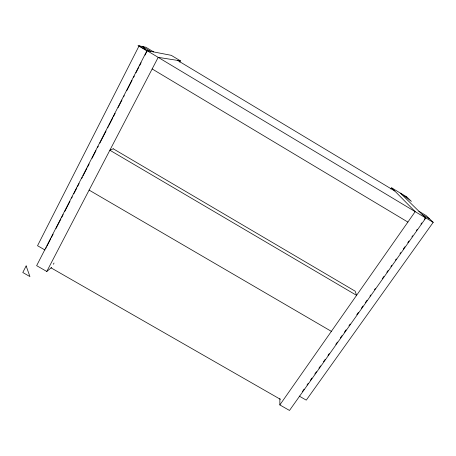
<?xml version="1.0" encoding="UTF-8"?>
<svg xmlns="http://www.w3.org/2000/svg" width="456" height="456" viewBox="0 0 456 456"><rect width="100%" height="100%" fill="white"/><g stroke="black" fill="none" stroke-linecap="round" stroke-linejoin="round"><path stroke-width="0.68" d="M390.843 189.029L391.641 187.849L400.408 193.122L425.801 218.019L289.497 410.451L279.847 404.928L279.881 398.584M179.755 62.09L180.422 60.842L171.256 55.33L146.992 50.639L36.64 265.66L46.774 271.462L51.659 267.41M45.634 248.731L46.284 247.465M46.928 246.2L50.827 238.608M51.477 237.342L53.101 234.179M56.025 228.484L60.899 218.994M61.549 217.729L63.173 214.565M64.798 211.402L69.99 201.278M71.615 198.115L72.265 196.85M73.889 193.686L76.813 187.992M77.463 186.726L79.087 183.563M81.687 178.501L82.336 177.236M82.986 175.97L86.879 168.378M87.529 167.113L89.154 163.949M92.078 158.255L95.977 150.662M97.601 147.499L98.251 146.233M99.875 143.07L106.043 131.049M107.667 127.885L108.317 126.62M108.967 125.354L112.866 117.762M113.515 116.497L115.14 113.333M118.064 107.639L121.957 100.046M123.582 96.883L124.231 95.617M126.831 90.556L132.029 80.438M133.654 77.275L134.303 76.009M135.928 72.846L138.846 67.152M139.496 65.886L141.121 62.723M145.019 55.13L146.969 51.334M46.774 271.462L158.192 57.365L180.422 60.842M53.375 264.246L54.019 263.021M279.847 404.928L415.188 211.647L391.641 187.849M302.488 391.43L304.135 389.105M307.013 385.041L308.245 383.296M310.302 380.389L311.95 378.064M314.828 374L316.475 371.674M318.943 368.192L320.591 365.866M323.469 361.796L325.111 359.476M327.995 355.406L329.226 353.662M335.81 344.365L337.451 342.046M340.336 337.976L341.977 335.65M344.445 332.167L346.093 329.842M348.971 325.778L350.208 324.034M356.786 314.737L358.433 312.411M361.312 308.347L362.959 306.022M365.427 302.533L367.074 300.213M369.953 296.143L370.774 294.981M374.479 289.754L375.299 288.591M382.293 278.713L383.941 276.387M386.819 272.323L388.05 270.579M390.929 266.515L391.755 265.352M395.455 260.12L396.281 258.962M399.98 253.73L400.807 252.567M403.275 249.084L404.917 246.759M407.795 242.689L409.032 240.95M411.91 236.881L412.731 235.718M416.436 230.491L417.257 229.328M420.962 224.101L421.783 222.938M424.251 219.45L425.488 217.706L433.2 222.34L306.267 400.14L299.199 396.076M51.032 267.849L280.383 399.313M44.984 249.996L37.534 245.716L139.12 45.794L147.294 50.701M89.114 190.106L331.364 331.358M152.161 68.953L407.886 222.078M177.521 60.386L394.725 190.967M153.661 51.927L145.88 47.259L137.98 45.549L145.914 50.308L143.195 46.677M418.847 211.196L426.212 215.62L433.2 222.34M142.58 46.541L150.554 51.328M422.091 214.377L429.62 218.903M146.992 50.639L425.801 218.019M26.14 265.928L22.8 272.506L29.936 276.581L26.14 265.928M113.23 148.787L109.867 150.224L356.581 295.351L355.144 291.167L113.23 148.787M406.684 196.85L400.539 193.156L411.386 201.375L406.684 196.85"/></g></svg>
